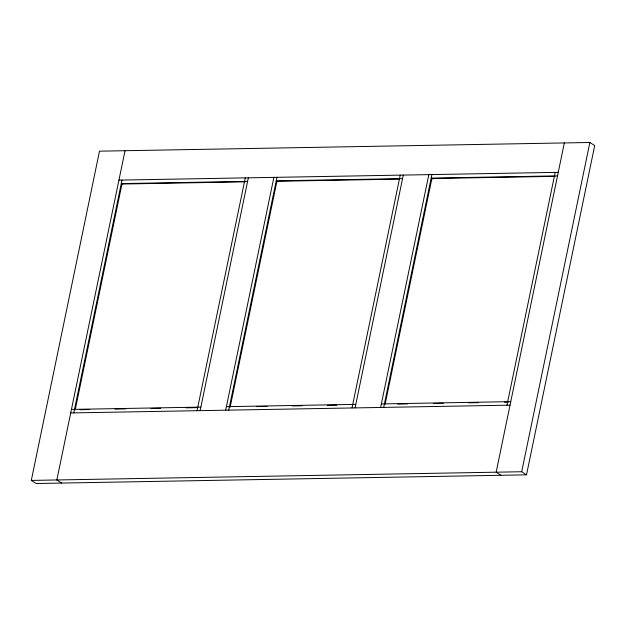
<?xml version="1.0" encoding="UTF-8"?>
<svg xmlns="http://www.w3.org/2000/svg" width="626" height="626" viewBox="0 0 626 626"><rect width="100%" height="100%" fill="white"/><g stroke="black" fill="none" stroke-linecap="round" stroke-linejoin="round"><path stroke-width="0.94" d="M31.3 480.416L99.487 151.171L589.872 142.485L594.7 145.584L526.513 474.829L36.128 483.515L31.3 480.416L521.693 471.738L526.513 474.829M125.028 150.717L56.841 479.97L61.669 483.061M73.79 412.886L122 180.061M75.206 409.803L121.96 184.028L245.243 181.845M197.065 410.703L245.282 177.878M200.132 410.648L248.342 177.823M225.673 410.194L273.883 177.369M228.733 410.14L276.95 177.314M230.157 407.057L276.911 181.29L399.216 179.122M352.015 407.956L400.233 175.131M355.083 407.902L403.293 175.077M380.624 407.456L428.833 174.631M383.683 407.401L431.901 174.576M385.107 404.31L431.862 178.543L555.137 176.36M506.966 405.218L555.176 172.393M564.331 142.939L496.152 472.184L500.972 475.283M521.693 471.738L589.872 142.485M118.94 180.116L558.243 172.338M247.614 181.352L121.272 183.59L122.649 184.474M402.565 178.606L276.222 180.844L277.6 181.728M557.516 175.867L431.173 178.105L432.55 178.989M71.45 409.412L200.86 407.119M226.401 406.673L355.811 404.38M381.351 403.927L510.761 401.634M80.058 409.717L89.768 409.545M115.004 409.099L125.685 408.903M150.921 408.457L160.632 408.285M185.867 407.839L196.541 407.651M256.363 406.595L267.044 406.407M292.279 405.953L301.99 405.789M327.226 405.335L336.929 405.163M397.721 404.091L407.432 403.919M433.638 403.457L443.349 403.285M468.584 402.839L478.295 402.667M504.501 402.197L508.382 402.127M70.722 412.941L510.026 405.163"/></g></svg>
